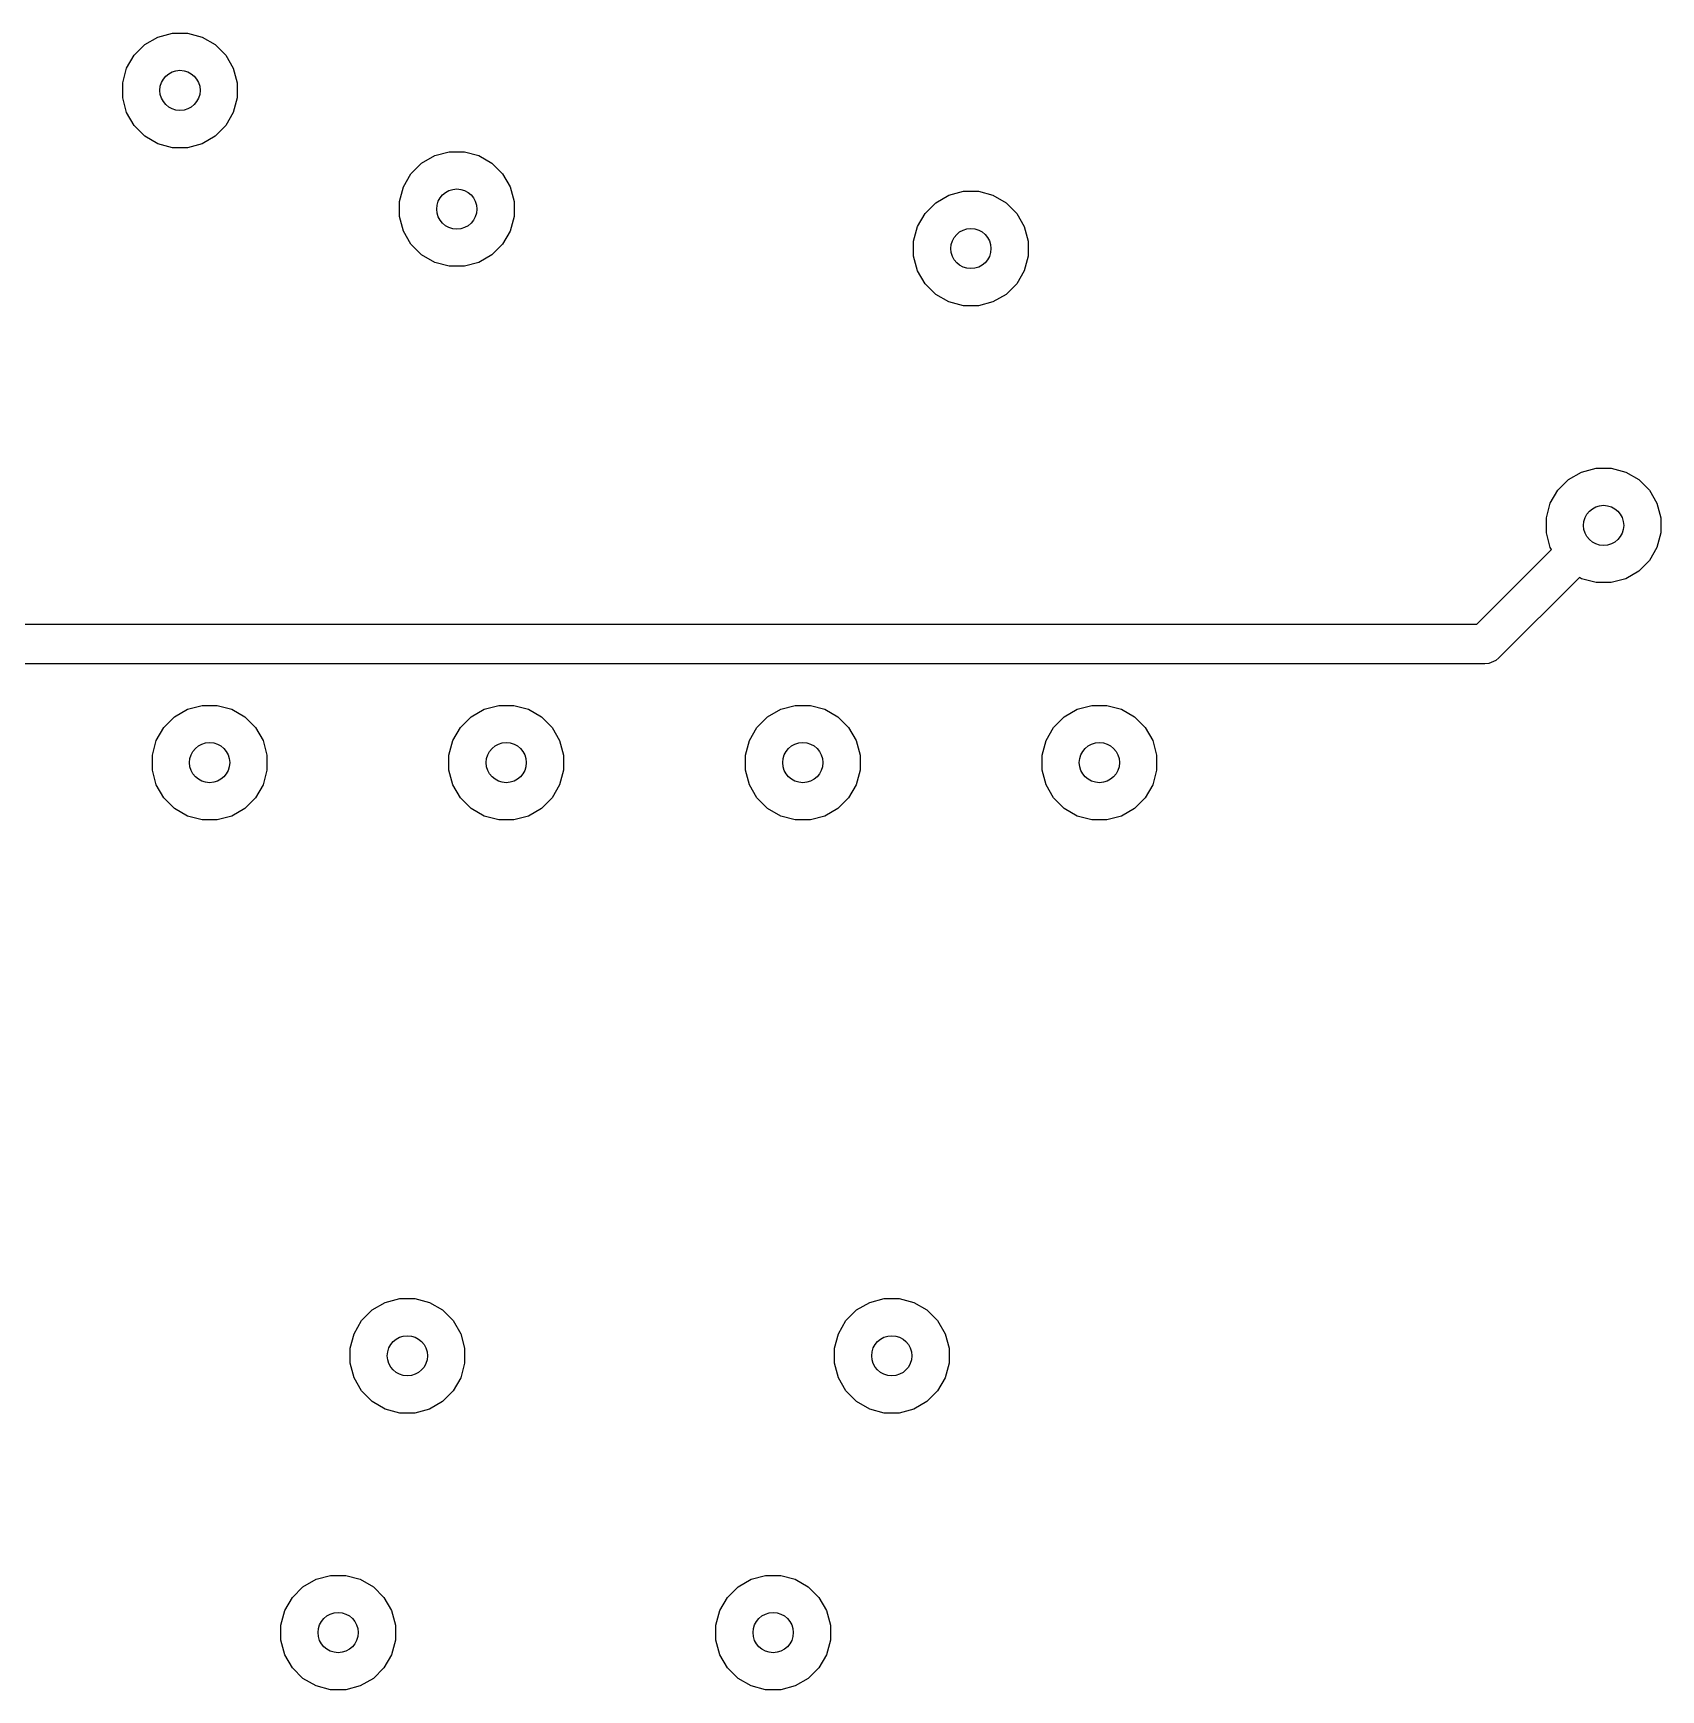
# Model space of a CAD drawing. Header units: inches. Extents: x 5.18 to 7.4, y -4.53 to -3.19.
# Drawn here: x 6.3246 to 6.6487, y -4.3733 to -4.0434 of the extents above; entities that cross this region are included whole.
import ezdxf

# ---------------------------------------------------------------- set-up
doc = ezdxf.new("R2010")
doc.units = ezdxf.units.IN
doc.header["$MEASUREMENT"] = 0
doc.layers.add('B.Cu', color=153, linetype='CONTINUOUS', true_color=0x4d7fc4)

msp = doc.modelspace()

# ---------------------------------------------------------------- linework, layer by layer
at = {"layer": 'B.Cu', "linetype": 'CONTINUOUS'}
for p, q in [((6.34686, -4.04566), (6.34946, -4.04416)), ((6.34946, -4.04416), (6.35236, -4.04338)), ((6.35236, -4.04338), (6.35536, -4.04338)), ((6.35536, -4.04338), (6.35826, -4.04416)), ((6.35826, -4.04416), (6.36086, -4.04566)), ((6.34473, -4.04778), (6.34686, -4.04566)), ((6.36086, -4.04566), (6.36298, -4.04778)), ((6.34246, -4.05328), (6.34323, -4.05038)), ((6.34323, -4.05038), (6.34473, -4.04778)), ((6.36298, -4.04778), (6.36448, -4.05038)), ((6.36448, -4.05038), (6.36526, -4.05328)), ((6.34246, -4.05628), (6.34246, -4.05328)), ((6.36526, -4.05328), (6.36526, -4.05628)), ((6.34323, -4.05918), (6.34246, -4.05628)), ((6.36526, -4.05628), (6.36448, -4.05918)), ((6.34473, -4.06178), (6.34323, -4.05918)), ((6.36448, -4.05918), (6.36298, -4.06178)), ((6.34686, -4.06391), (6.34473, -4.06178)), ((6.34946, -4.06541), (6.34686, -4.06391)), ((6.36086, -4.06391), (6.35826, -4.06541)), ((6.36298, -4.06178), (6.36086, -4.06391)), ((6.35236, -4.06619), (6.34946, -4.06541)), ((6.35536, -4.06619), (6.35236, -4.06619)), ((6.35826, -4.06541), (6.35536, -4.06619)), ((6.40458, -4.06778), (6.40748, -4.067)), ((6.40748, -4.067), (6.41048, -4.067)), ((6.41048, -4.067), (6.41338, -4.06778)), ((6.39985, -4.0714), (6.40198, -4.06928)), ((6.40198, -4.06928), (6.40458, -4.06778)), ((6.41338, -4.06778), (6.41598, -4.06928)), ((6.41598, -4.06928), (6.4181, -4.0714)), ((6.39757, -4.0769), (6.39835, -4.074)), ((6.39835, -4.074), (6.39985, -4.0714)), ((6.4181, -4.0714), (6.4196, -4.074)), ((6.4196, -4.074), (6.42038, -4.0769)), ((6.39757, -4.07991), (6.39757, -4.0769)), ((6.42038, -4.0769), (6.42038, -4.07991)), ((6.50222, -4.07928), (6.50434, -4.07716)), ((6.50434, -4.07716), (6.50694, -4.07565)), ((6.50694, -4.07565), (6.50984, -4.07488)), ((6.50984, -4.07488), (6.51284, -4.07488)), ((6.51284, -4.07488), (6.51574, -4.07565)), ((6.51574, -4.07565), (6.51834, -4.07716)), ((6.51834, -4.07716), (6.52046, -4.07928)), ((6.39835, -4.08281), (6.39757, -4.07991)), ((6.42038, -4.07991), (6.4196, -4.08281)), ((6.50071, -4.08188), (6.50222, -4.07928)), ((6.52046, -4.07928), (6.52196, -4.08188)), ((6.39985, -4.08541), (6.39835, -4.08281)), ((6.4196, -4.08281), (6.4181, -4.08541)), ((6.49994, -4.08478), (6.50071, -4.08188)), ((6.52196, -4.08188), (6.52274, -4.08478)), ((6.40198, -4.08753), (6.39985, -4.08541)), ((6.4181, -4.08541), (6.41598, -4.08753)), ((6.49994, -4.08778), (6.49994, -4.08478)), ((6.52274, -4.08478), (6.52274, -4.08778)), ((6.40458, -4.08903), (6.40198, -4.08753)), ((6.40748, -4.08981), (6.40458, -4.08903)), ((6.41048, -4.08981), (6.40748, -4.08981)), ((6.41338, -4.08903), (6.41048, -4.08981)), ((6.41598, -4.08753), (6.41338, -4.08903)), ((6.50071, -4.09068), (6.49994, -4.08778)), ((6.52274, -4.08778), (6.52196, -4.09068)), ((6.50222, -4.09328), (6.50071, -4.09068)), ((6.50434, -4.0954), (6.50222, -4.09328)), ((6.52046, -4.09328), (6.51834, -4.0954)), ((6.52196, -4.09068), (6.52046, -4.09328)), ((6.50694, -4.0969), (6.50434, -4.0954)), ((6.50984, -4.09768), (6.50694, -4.0969)), ((6.51574, -4.0969), (6.51284, -4.09768)), ((6.51834, -4.0954), (6.51574, -4.0969)), ((6.51284, -4.09768), (6.50984, -4.09768)), ((6.63292, -4.13077), (6.63582, -4.13)), ((6.63582, -4.13), (6.63882, -4.13)), ((6.63882, -4.13), (6.64172, -4.13077)), ((6.6282, -4.1344), (6.63032, -4.13227)), ((6.63032, -4.13227), (6.63292, -4.13077)), ((6.64172, -4.13077), (6.64432, -4.13227)), ((6.64432, -4.13227), (6.64645, -4.1344)), ((6.6267, -4.137), (6.6282, -4.1344)), ((6.64645, -4.1344), (6.64795, -4.137)), ((6.62592, -4.1399), (6.6267, -4.137)), ((6.62592, -4.1429), (6.62592, -4.1399)), ((6.64795, -4.137), (6.64872, -4.1399)), ((6.64872, -4.1399), (6.64872, -4.1429)), ((6.6267, -4.1458), (6.62592, -4.1429)), ((6.64872, -4.1429), (6.64795, -4.1458)), ((6.61207, -4.16108), (6.62694, -4.14621)), ((6.62694, -4.14621), (6.6267, -4.1458)), ((6.64795, -4.1458), (6.64645, -4.1484)), ((6.64645, -4.1484), (6.64432, -4.15052)), ((6.63251, -4.15178), (6.61648, -4.1678)), ((6.63292, -4.15202), (6.63251, -4.15178)), ((6.63582, -4.1528), (6.63292, -4.15202)), ((6.63882, -4.1528), (6.63582, -4.1528)), ((6.64172, -4.15202), (6.63882, -4.1528)), ((6.64432, -4.15052), (6.64172, -4.15202)), ((6.30191, -4.16108), (6.61207, -4.16108)), ((6.6137, -4.16896), (6.30028, -4.16896)), ((6.61447, -4.16888), (6.6137, -4.16896)), ((6.61589, -4.16829), (6.61447, -4.16888)), ((6.61648, -4.1678), (6.61589, -4.16829)), ((6.35064, -4.18164), (6.35276, -4.17952)), ((6.35276, -4.17952), (6.35536, -4.17802)), ((6.35536, -4.17802), (6.35826, -4.17724)), ((6.35826, -4.17724), (6.36127, -4.17724)), ((6.36127, -4.17724), (6.36416, -4.17802)), ((6.36416, -4.17802), (6.36676, -4.17952)), ((6.36676, -4.17952), (6.36889, -4.18164)), ((6.4097, -4.18164), (6.41182, -4.17952)), ((6.41182, -4.17952), (6.41442, -4.17802)), ((6.41442, -4.17802), (6.41732, -4.17724)), ((6.41732, -4.17724), (6.42032, -4.17724)), ((6.42032, -4.17724), (6.42322, -4.17802)), ((6.42322, -4.17802), (6.42582, -4.17952)), ((6.42582, -4.17952), (6.42794, -4.18164)), ((6.46875, -4.18164), (6.47087, -4.17952)), ((6.47087, -4.17952), (6.47347, -4.17802)), ((6.47347, -4.17802), (6.47637, -4.17724)), ((6.47637, -4.17724), (6.47938, -4.17724)), ((6.47938, -4.17724), (6.48228, -4.17802)), ((6.48228, -4.17802), (6.48487, -4.17952)), ((6.48487, -4.17952), (6.487, -4.18164)), ((6.52781, -4.18164), (6.52993, -4.17952)), ((6.52993, -4.17952), (6.53253, -4.17802)), ((6.53253, -4.17802), (6.53543, -4.17724)), ((6.53543, -4.17724), (6.53843, -4.17724)), ((6.53843, -4.17724), (6.54133, -4.17802)), ((6.54133, -4.17802), (6.54393, -4.17952)), ((6.54393, -4.17952), (6.54605, -4.18164)), ((6.34914, -4.18424), (6.35064, -4.18164)), ((6.36889, -4.18164), (6.37039, -4.18424)), ((6.40819, -4.18424), (6.4097, -4.18164)), ((6.42794, -4.18164), (6.42944, -4.18424)), ((6.46725, -4.18424), (6.46875, -4.18164)), ((6.487, -4.18164), (6.4885, -4.18424)), ((6.5263, -4.18424), (6.52781, -4.18164)), ((6.54605, -4.18164), (6.54755, -4.18424)), ((6.34836, -4.18714), (6.34914, -4.18424)), ((6.37039, -4.18424), (6.37117, -4.18714)), ((6.40742, -4.18714), (6.40819, -4.18424)), ((6.42944, -4.18424), (6.43022, -4.18714)), ((6.46647, -4.18714), (6.46725, -4.18424)), ((6.4885, -4.18424), (6.48928, -4.18714)), ((6.52553, -4.18714), (6.5263, -4.18424)), ((6.54755, -4.18424), (6.54833, -4.18714)), ((6.34836, -4.19014), (6.34836, -4.18714)), ((6.37117, -4.18714), (6.37117, -4.19014)), ((6.40742, -4.19014), (6.40742, -4.18714)), ((6.43022, -4.18714), (6.43022, -4.19014)), ((6.46647, -4.19014), (6.46647, -4.18714)), ((6.48928, -4.18714), (6.48928, -4.19014)), ((6.52553, -4.19014), (6.52553, -4.18714)), ((6.54833, -4.18714), (6.54833, -4.19014)), ((6.34914, -4.19304), (6.34836, -4.19014)), ((6.37117, -4.19014), (6.37039, -4.19304)), ((6.40819, -4.19304), (6.40742, -4.19014)), ((6.43022, -4.19014), (6.42944, -4.19304)), ((6.46725, -4.19304), (6.46647, -4.19014)), ((6.48928, -4.19014), (6.4885, -4.19304)), ((6.5263, -4.19304), (6.52553, -4.19014)), ((6.54833, -4.19014), (6.54755, -4.19304)), ((6.35064, -4.19564), (6.34914, -4.19304)), ((6.35276, -4.19777), (6.35064, -4.19564)), ((6.36889, -4.19564), (6.36676, -4.19777)), ((6.37039, -4.19304), (6.36889, -4.19564)), ((6.4097, -4.19564), (6.40819, -4.19304)), ((6.41182, -4.19777), (6.4097, -4.19564)), ((6.42794, -4.19564), (6.42582, -4.19777)), ((6.42944, -4.19304), (6.42794, -4.19564)), ((6.46875, -4.19564), (6.46725, -4.19304)), ((6.47087, -4.19777), (6.46875, -4.19564)), ((6.487, -4.19564), (6.48487, -4.19777)), ((6.4885, -4.19304), (6.487, -4.19564)), ((6.52781, -4.19564), (6.5263, -4.19304)), ((6.52993, -4.19777), (6.52781, -4.19564)), ((6.54605, -4.19564), (6.54393, -4.19777)), ((6.54755, -4.19304), (6.54605, -4.19564)), ((6.35536, -4.19927), (6.35276, -4.19777)), ((6.35826, -4.20004), (6.35536, -4.19927)), ((6.36416, -4.19927), (6.36127, -4.20004)), ((6.36676, -4.19777), (6.36416, -4.19927)), ((6.41442, -4.19927), (6.41182, -4.19777)), ((6.41732, -4.20004), (6.41442, -4.19927)), ((6.42322, -4.19927), (6.42032, -4.20004)), ((6.42582, -4.19777), (6.42322, -4.19927)), ((6.47347, -4.19927), (6.47087, -4.19777)), ((6.47637, -4.20004), (6.47347, -4.19927)), ((6.48228, -4.19927), (6.47938, -4.20004)), ((6.48487, -4.19777), (6.48228, -4.19927)), ((6.53253, -4.19927), (6.52993, -4.19777)), ((6.53543, -4.20004), (6.53253, -4.19927)), ((6.54133, -4.19927), (6.53843, -4.20004)), ((6.54393, -4.19777), (6.54133, -4.19927)), ((6.36127, -4.20004), (6.35826, -4.20004)), ((6.42032, -4.20004), (6.41732, -4.20004)), ((6.47938, -4.20004), (6.47637, -4.20004)), ((6.53843, -4.20004), (6.53543, -4.20004)), ((6.39001, -4.29975), (6.39213, -4.29763)), ((6.39213, -4.29763), (6.39473, -4.29613)), ((6.39473, -4.29613), (6.39763, -4.29535)), ((6.39763, -4.29535), (6.40064, -4.29535)), ((6.40064, -4.29535), (6.40353, -4.29613)), ((6.40353, -4.29613), (6.40613, -4.29763)), ((6.40613, -4.29763), (6.40826, -4.29975)), ((6.48647, -4.29975), (6.48859, -4.29763)), ((6.48859, -4.29763), (6.49119, -4.29613)), ((6.49119, -4.29613), (6.49409, -4.29535)), ((6.49409, -4.29535), (6.49709, -4.29535)), ((6.49709, -4.29535), (6.49999, -4.29613)), ((6.49999, -4.29613), (6.50259, -4.29763)), ((6.50259, -4.29763), (6.50471, -4.29975)), ((6.38851, -4.30235), (6.39001, -4.29975)), ((6.40826, -4.29975), (6.40976, -4.30235)), ((6.48497, -4.30235), (6.48647, -4.29975)), ((6.50471, -4.29975), (6.50622, -4.30235)), ((6.38773, -4.30525), (6.38851, -4.30235)), ((6.40976, -4.30235), (6.41054, -4.30525)), ((6.48419, -4.30525), (6.48497, -4.30235)), ((6.50622, -4.30235), (6.50699, -4.30525)), ((6.38773, -4.30825), (6.38773, -4.30525)), ((6.38851, -4.31115), (6.38773, -4.30825)), ((6.41054, -4.30825), (6.40976, -4.31115)), ((6.41054, -4.30525), (6.41054, -4.30825)), ((6.48419, -4.30825), (6.48419, -4.30525)), ((6.48497, -4.31115), (6.48419, -4.30825)), ((6.50699, -4.30825), (6.50622, -4.31115)), ((6.50699, -4.30525), (6.50699, -4.30825)), ((6.39001, -4.31375), (6.38851, -4.31115)), ((6.40976, -4.31115), (6.40826, -4.31375)), ((6.48647, -4.31375), (6.48497, -4.31115)), ((6.50622, -4.31115), (6.50471, -4.31375)), ((6.39213, -4.31588), (6.39001, -4.31375)), ((6.40826, -4.31375), (6.40613, -4.31588)), ((6.48859, -4.31588), (6.48647, -4.31375)), ((6.50471, -4.31375), (6.50259, -4.31588)), ((6.39473, -4.31738), (6.39213, -4.31588)), ((6.39763, -4.31815), (6.39473, -4.31738)), ((6.40064, -4.31815), (6.39763, -4.31815)), ((6.40353, -4.31738), (6.40064, -4.31815)), ((6.40613, -4.31588), (6.40353, -4.31738)), ((6.49119, -4.31738), (6.48859, -4.31588)), ((6.49409, -4.31815), (6.49119, -4.31738)), ((6.49709, -4.31815), (6.49409, -4.31815)), ((6.49999, -4.31738), (6.49709, -4.31815)), ((6.50259, -4.31588), (6.49999, -4.31738)), ((6.37835, -4.35275), (6.38095, -4.35125)), ((6.38095, -4.35125), (6.38385, -4.35047)), ((6.38385, -4.35047), (6.38686, -4.35047)), ((6.38686, -4.35047), (6.38976, -4.35125)), ((6.38976, -4.35125), (6.39236, -4.35275)), ((6.46497, -4.35275), (6.46757, -4.35125)), ((6.46757, -4.35125), (6.47047, -4.35047)), ((6.47047, -4.35047), (6.47347, -4.35047)), ((6.47347, -4.35047), (6.47637, -4.35125)), ((6.47637, -4.35125), (6.47897, -4.35275)), ((6.37623, -4.35487), (6.37835, -4.35275)), ((6.39236, -4.35275), (6.39448, -4.35487)), ((6.46285, -4.35487), (6.46497, -4.35275)), ((6.47897, -4.35275), (6.48109, -4.35487)), ((6.37395, -4.36037), (6.37473, -4.35747)), ((6.37473, -4.35747), (6.37623, -4.35487)), ((6.39448, -4.35487), (6.39598, -4.35747)), ((6.39598, -4.35747), (6.39676, -4.36037)), ((6.46057, -4.36037), (6.46134, -4.35747)), ((6.46134, -4.35747), (6.46285, -4.35487)), ((6.48109, -4.35487), (6.48259, -4.35747)), ((6.48259, -4.35747), (6.48337, -4.36037)), ((6.37395, -4.36337), (6.37395, -4.36037)), ((6.39676, -4.36037), (6.39676, -4.36337)), ((6.46057, -4.36337), (6.46057, -4.36037)), ((6.48337, -4.36037), (6.48337, -4.36337)), ((6.37473, -4.36627), (6.37395, -4.36337)), ((6.39676, -4.36337), (6.39598, -4.36627)), ((6.46134, -4.36627), (6.46057, -4.36337)), ((6.48337, -4.36337), (6.48259, -4.36627)), ((6.37623, -4.36887), (6.37473, -4.36627)), ((6.39598, -4.36627), (6.39448, -4.36887)), ((6.46285, -4.36887), (6.46134, -4.36627)), ((6.48259, -4.36627), (6.48109, -4.36887)), ((6.37835, -4.37099), (6.37623, -4.36887)), ((6.38095, -4.37249), (6.37835, -4.37099)), ((6.39236, -4.37099), (6.38976, -4.37249)), ((6.39448, -4.36887), (6.39236, -4.37099)), ((6.46497, -4.37099), (6.46285, -4.36887)), ((6.46757, -4.37249), (6.46497, -4.37099)), ((6.47897, -4.37099), (6.47637, -4.37249)), ((6.48109, -4.36887), (6.47897, -4.37099)), ((6.38385, -4.37327), (6.38095, -4.37249)), ((6.38686, -4.37327), (6.38385, -4.37327)), ((6.38976, -4.37249), (6.38686, -4.37327)), ((6.47047, -4.37327), (6.46757, -4.37249)), ((6.47347, -4.37327), (6.47047, -4.37327)), ((6.47637, -4.37249), (6.47347, -4.37327))]:
    msp.add_line(p, q, dxfattribs=at)
at = {"layer": 'B.Cu'}
for centre in [(6.35386, -4.05478), (6.40898, -4.07841), (6.51134, -4.08628), (6.63732, -4.1414), (6.35976, -4.18864), (6.41882, -4.18864), (6.47787, -4.18864), (6.53693, -4.18864), (6.39913, -4.30675), (6.49559, -4.30675), (6.38535, -4.36187), (6.47197, -4.36187)]:
    msp.add_circle(centre, 0.004, dxfattribs=at)

doc.saveas('drawing.dxf')
